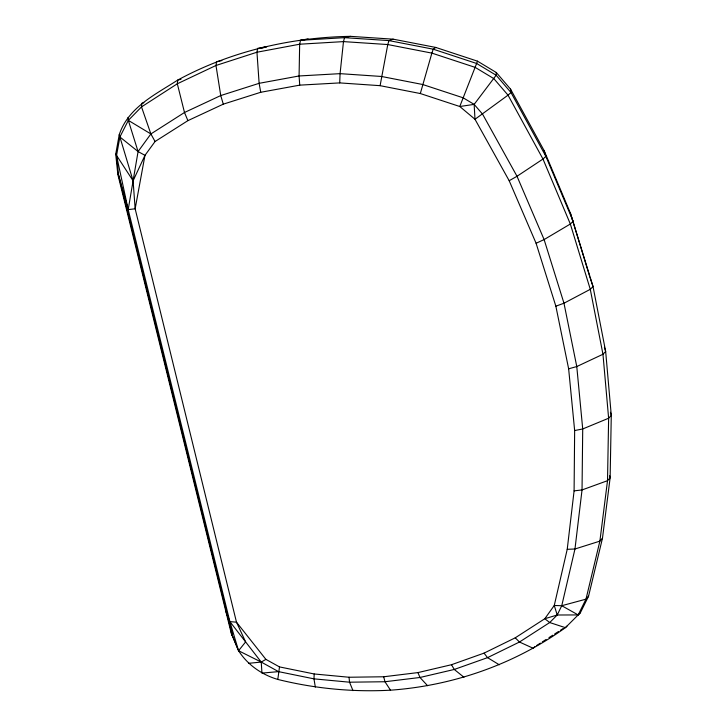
<?xml version="1.0" encoding="UTF-8"?>
<svg xmlns="http://www.w3.org/2000/svg" width="727" height="727" viewBox="0 0 727 727"><rect width="100%" height="100%" fill="white"/><g stroke="black" fill="none" stroke-linecap="round" stroke-linejoin="round"><path stroke-width="1.09" d="M225.861 611.434L229.859 621.585L236.493 622.212L265.891 659.371L279.504 666.913L314.209 673.974L349.033 677.246L383.702 676.773L417.952 672.593L451.503 664.714L484.046 653.128L515.252 637.815L544.805 618.732L554.265 605.473L567.224 549.312L574.094 490.87L574.648 430.548L568.641 368.807L555.855 306.185L536.09 243.272L509.182 180.723L474.995 119.273L459.773 106.505L420.324 93.538L380.103 85.677L339.709 82.905L299.733 85.141L260.739 92.274L223.289 104.161L187.902 120.637L155.069 141.511L144.973 155.333L133.096 180.805L135.149 208.785L236.493 622.212L245.626 641.914L238.556 650.729C247.634 664.869 261.775 674.747 277.805 679.436C314.646 688.551 352.604 692.249 390.499 690.187C453.121 685.697 514.316 664.305 565.397 627.674L567.005 626.074M339.709 82.905L340.072 73.654L343.48 41.612L344.516 37.659L350.432 36.35L393.198 39.176L435.773 47.437L477.512 61.177L496.277 72.482L510.563 89.148L544.123 150.616L570.422 213.202L593.032 286.565L605.664 351.468L611.28 415.408L610.126 477.83L602.465 538.262L588.543 596.267L580.364 612.752L565.397 627.674L549.712 622.539L544.805 618.732L557.209 615.006L578.174 614.933L580.364 612.752M496.277 72.482L496.159 75.235L474.149 104.388L474.995 119.273L508.028 95.155L511.008 92.547L510.563 89.148M314.209 673.974L313.964 678.854L315.327 687.088M277.805 679.436L279.504 666.913M380.103 85.677L387.773 44.547L388.972 40.603L393.198 39.176M350.432 36.35C290.482 37.404 230.595 51.363 177.742 80.061C155.314 94.592 128.161 107.405 119.219 134.749L119.891 136.985L138.075 151.552L144.973 155.333L135.149 208.785L128.188 209.621L138.075 151.552L150.88 133.95L184.494 112.494L220.744 95.555L259.121 83.323L299.079 75.971L340.072 73.654L381.493 76.471L422.732 84.514L463.181 97.818L474.149 104.388L482.537 114.075L517.015 176.279L544.114 239.574L563.979 303.223L576.775 366.553L582.718 428.966L582.036 489.943L574.966 548.994L561.753 605.718L557.209 615.006L549.712 622.539L519.469 642.023L487.544 657.644L454.266 669.458L419.97 677.482L384.965 681.735L349.542 682.199L313.964 678.854L278.514 671.63L261.956 673.102L261.247 662.07L229.859 621.585L128.188 209.621L118.565 174.971L116.538 155.56L119.891 136.985L128.325 120.373L141.511 106.896L177.324 83.778L215.983 65.475L256.958 52.226L299.66 44.211L343.48 41.612L387.773 44.547L431.883 53.116L475.131 67.357L493.806 78.598L508.028 95.155L542.978 159.04L570.341 224.016L590.279 289.319L602.965 354.258L608.626 418.234L607.518 480.683L599.884 541.133L585.989 599.166L578.174 614.933L561.753 605.718L554.265 605.473L557.209 615.006M278.514 671.63L261.247 662.07L238.556 650.729L231.113 632.681L117.838 174.435L115.72 154.16L119.219 134.749M308.103 38.876L300.533 40.285L299.66 44.211L299.079 75.971L299.733 85.141M420.324 93.538L431.883 53.116L433.237 49.191L435.773 47.437M477.512 61.177L459.773 106.505L474.149 104.388M588.543 596.267L585.989 599.166L561.753 605.718M602.465 538.262L599.884 541.133L574.966 548.994L567.224 549.312M534.708 646.766L533.218 648.284L519.469 642.023L515.252 637.815M536.608 645.549L540.406 643.113M542.306 641.896L546.113 639.46M548.958 637.634L552.756 635.207M554.656 633.989L558.454 631.554M560.363 630.336L563.207 628.51M265.891 659.371L261.247 662.07L248.634 663.306M509.182 180.723L517.015 176.279L542.978 159.04L545.877 156.378L544.123 150.616M536.09 243.272L544.114 239.574L570.341 224.016L573.167 221.308L545.877 156.378L511.008 92.547L496.159 75.235L476.648 63.485L433.237 49.191L388.972 40.603L344.516 37.659L300.533 40.285M555.855 306.185L563.979 303.223L590.279 289.319L593.032 286.565L589.942 277.214M261.475 48.373L266.827 46.637L257.667 48.336L256.958 52.226L259.121 83.323L260.739 92.274M143.846 102.716L141.801 103.289L141.511 106.896L150.88 133.95L155.069 141.511M568.641 368.807L576.775 366.553L602.965 354.258L605.664 351.468L604.382 347.279M181.023 79.27L177.742 80.061L177.324 83.778L184.494 112.494L187.902 120.637M221.871 60.568L216.546 61.668L215.983 65.475L220.744 95.555L223.289 104.161M574.648 430.548L582.718 428.966L608.626 418.234L611.28 415.408L610.426 412.264M574.094 490.87L582.036 489.943L607.518 480.683L610.126 477.83L609.644 475.749M128.025 117.383L128.325 120.373L150.88 133.95M499.285 664.796L487.544 657.644L484.046 653.128M117.838 174.435L118.565 174.971L232.467 636.025L229.859 621.585L238.556 650.729L231.113 632.681M463.962 677.255L454.266 669.458L451.503 664.714M427.594 685.715L419.97 677.482L417.952 672.593M115.72 154.16L133.096 180.805L119.891 136.985M390.499 690.187L384.965 681.735L383.702 676.773M352.986 690.65L349.542 682.199L349.033 677.246M128.325 120.373L138.075 151.552M570.422 213.202L589.597 276.178M116.538 155.56L128.188 209.621"/></g></svg>
